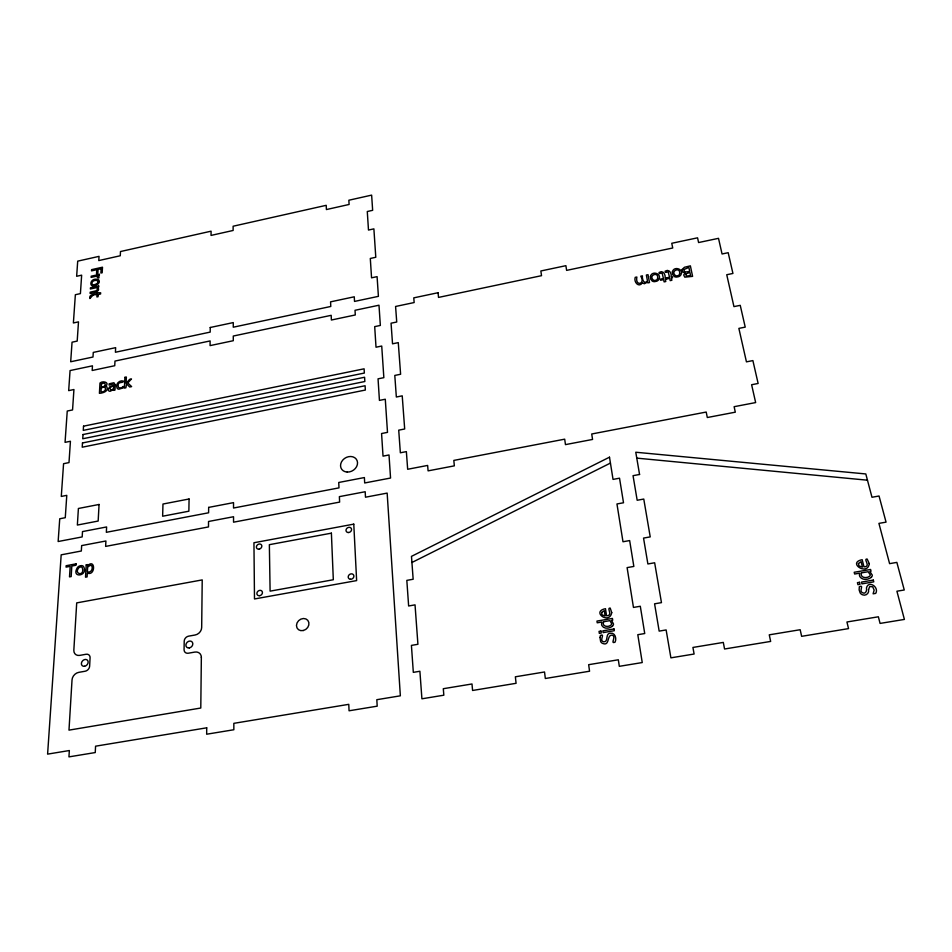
<?xml version="1.0" encoding="UTF-8"?>
<svg xmlns="http://www.w3.org/2000/svg" width="952" height="952" viewBox="0 0 952 952"><rect width="100%" height="100%" fill="white"/><g stroke="black" fill="none" stroke-linecap="round" stroke-linejoin="round"><path stroke-width="1.43" d="M411.93 562.489L610.434 463.077M81.384 565.619L79.611 565.952A4.106 3.189 -43 0 0 77.421 567.523C70.519 579.066 89.226 575.936 83.431 566.38A4.058 3.153 -43 0 0 81.384 565.619M636.769 458.126L867.462 480.201M206.715 727.816L206.667 734.218L233.847 729.744L233.835 723.341L348.777 704.337L349.063 710.787L377.194 706.17L376.825 699.696L400.352 695.817L387.155 493.1L365.485 497.206L365.187 491.732L339.376 496.635L339.626 502.097L233.549 522.184L233.537 516.734L208.536 521.482L208.488 526.932L105.636 546.4L105.91 540.986L81.658 545.591L81.325 551.006L61.178 554.837L47.6 754.127L69.341 750.533L68.949 756.876L95.248 752.556L95.569 746.189L206.715 727.816M208.655 507.404L208.607 512.783L106.35 532.311L106.612 526.956L82.503 531.585L82.181 536.928L58.143 541.521L59.738 518.769L65.272 517.698L66.783 495.361L61.285 496.432L63.57 463.695L68.996 462.601L70.436 441.264L65.057 442.347L67.247 411.038L72.554 409.943L73.935 389.523L68.675 390.629L70.067 370.566L92.463 365.83L92.177 370.483L114.74 365.723L114.978 361.07L210.118 340.935L210.071 345.612L233.288 340.709L233.276 336.044L331.189 315.326L331.391 320.015L355.286 314.969L355.025 310.292L378.991 305.211L380.348 325.441L374.695 326.631L376.016 347.218L381.728 346.04L383.846 377.658L378.051 378.837L379.432 400.399L385.286 399.233L387.5 432.363L381.573 433.529L383.025 456.139L389.011 454.973L390.558 478.035L364.687 482.973L364.39 477.559L338.745 482.474L338.983 487.876L233.526 508.023L233.526 502.632L208.655 507.404M210.237 327.488L210.19 332.105L115.418 352.252L115.644 347.658L93.272 352.418L92.987 357.024L70.686 361.76L72.054 342.196L77.195 341.09L78.492 321.859L73.387 322.966L75.363 294.715L80.408 293.609L81.646 275.164L76.648 276.282L77.707 261.145L99.044 256.362L98.782 260.574L120.273 255.755L120.487 251.542L211.082 231.181L211.046 235.418L233.121 230.467L233.121 226.231L326.215 205.323L326.405 209.559L349.098 204.466L348.86 200.229L371.637 195.124L372.648 210.321L367.282 211.522L368.483 230.051L373.886 228.861L375.79 257.266L370.304 258.468L371.554 277.829L377.087 276.639L378.408 296.346L354.525 301.427L354.263 296.798L330.57 301.844L330.784 306.473L233.264 327.202L233.264 322.585L210.237 327.488M201.348 657.392L200.789 708.026L68.984 730.136L72.031 679.871A7.152 5.676 -47.8 0 1 78.778 672.35L85.144 671.231A4.748 3.76 -47.2 0 0 89.631 666.233L90.083 657.737A4.724 3.748 -46.8 0 0 86.096 654.262L79.766 655.381A7.045 5.569 -46.4 0 1 73.839 650.192L76.707 602.89L202.217 579.911L201.681 627.511A7.045 5.807 -43.8 0 1 195.112 635.008L188.615 636.15A4.724 3.891 -44.5 0 0 184.212 641.16L184.069 649.692A4.748 3.915 -45 0 0 188.341 653.215L194.874 652.072A7.152 5.926 -45.4 0 1 201.348 657.392M189.079 498.991L188.865 511.2L162.637 516.222L162.97 504.036L189.079 498.991M868.533 589.681C869.485 593.322 865.63 596.345 862.345 594.738A5.165 4.546 7.7 0 1 860.156 592.918L859.132 589.931L859.323 586.741C864.559 584.397 858.609 591.025 862.345 592.644C865.618 594.738 867.153 590.478 866.463 587.872C868.51 579.935 879.351 587.11 875.745 593.382L873.103 593.822L874.15 590.109L872.675 586.765L869.723 586.539L868.533 589.681M599.998 637.483L600.641 641.553A4.831 4.486 -17.1 0 0 602.509 643.373C610.006 646.646 606.579 634.948 611.957 635.103C617.086 636.198 609.613 644.54 615.099 642.136C616.813 638.578 615.147 632.366 610.315 633.211C604.865 633.401 608.947 642.255 603.544 641.779C598.76 640.744 605.639 633.139 600.426 635.436L599.998 637.483M869.259 563.596C867.843 576.424 846.744 562.727 862.167 559.705L863.999 566.868C871.58 566.749 862.691 558.491 867.165 559.05L869.259 563.596M123.165 386.488L123.094 387.952L118.857 389.19A3.653 2.737 -35.8 0 1 117.156 388.249C114.99 384.394 119.357 379.741 123.415 381.062C123.784 383.656 117.37 380.943 118.143 385.584C117.667 388.832 121.808 388.356 123.165 386.488M124.902 377.337L124.403 388.118L125.878 387.809L126.616 383.942L129.71 387.012L131.638 386.607L127.77 382.942L131.483 378.955L129.662 379.336L126.081 383.323L126.366 377.028L124.902 377.337M115.24 384.775L114.978 390.07L113.526 390.38L113.562 389.547L110.17 391.248A2.868 2.142 -36.1 0 1 108.849 390.879L108.564 390.594A3.225 2.416 -36.1 0 1 108.183 389.261L109.885 386.667L113.776 385.274L112.586 383.906L109.099 385.108L109.171 383.787L113.895 382.74L115.24 384.775M113.728 386.31L113.621 388.464C109.468 392.76 108.397 385.905 113.728 386.31M99.067 504.465L98.163 521.042L77.362 525.052L78.397 508.487L99.067 504.465M105.398 386.333L106.945 386.976C109.016 391.296 102.519 393.212 99.413 393.319L99.984 383.002C103.078 380.324 110.372 382.668 105.398 386.333M101.221 388L101.007 391.819C106.457 392.878 107.457 384.691 101.221 388M101.459 383.846L101.281 386.857C106.1 387.762 106.862 380.895 101.459 383.846M86.227 564.881L85.513 577.198L87.084 576.912L87.31 573.128C95.581 576.281 95.545 558.241 87.739 565.524L87.798 564.596L86.227 564.881M87.667 566.797L87.37 571.89C90.94 573.259 93.296 568.737 91.797 565.857A1.845 1.44 -42.8 0 0 90.714 565.274L87.667 566.797M98.199 294.501L98.068 296.703L96.902 296.964L97.033 294.763C92.463 293.763 91.63 297.179 89.857 298.511L89.916 296.334L91.309 294.977L97.104 293.561L97.163 292.752L100.65 292.788L100.579 293.978L98.199 294.501M98.699 285.993L98.627 287.183L97.711 287.385C101.543 291.502 92.499 293.573 90.107 293.371L90.178 292.181L95.95 290.86L97.366 289.67A2.57 1.845 -33.7 0 0 97.199 288.408L96.533 287.647L90.38 289.003L90.452 287.813L98.699 285.993M99.389 274.378L99.317 275.545L98.104 275.818C100.745 278.281 97.163 279.198 96.937 276.08L91.118 277.377L91.19 276.199L99.389 274.378M101.15 268.726L100.888 273.045L102.185 272.748L102.507 267.203L91.606 269.642L91.523 270.868L96.771 269.702L96.521 273.831L97.818 273.545L98.068 269.416L101.15 268.726M82.479 442.954L82.217 447.202L365.342 390.046L365.092 385.75L82.479 442.954M83.014 434.54L82.741 438.765L364.842 381.514L364.592 377.254L83.014 434.54M83.526 426.175L83.264 430.375L364.342 373.053L364.104 368.817L83.526 426.175M76.053 563.846L75.97 565.25L71.828 566.035L71.162 576.579L69.508 576.888L70.186 566.345L66.057 567.118L66.14 565.714L76.053 563.846M672.386 271.855L672.695 274.604L674.266 276.508A3.998 3.177 -12.2 0 0 676.741 277.056L678.645 276.663A4.046 3.213 -12.1 0 0 680.704 275.164C684.595 269.273 673.873 265.477 672.386 271.855M858.418 563.548L859.013 565.904L862.476 567.118L861.096 561.656L858.418 563.548M650.43 276.425L650.716 279.174L652.251 281.078A3.975 3.165 -13.2 0 0 654.702 281.637L656.606 281.233A4.022 3.201 -13.1 0 0 658.665 279.745C662.604 273.878 651.93 270.059 650.43 276.425M611.731 612.6C609.482 625.25 590.74 611.529 605.496 608.685L606.543 615.789C613.588 615.813 606.15 607.65 610.196 608.078L611.731 612.6M601.664 612.457L602.009 614.802L605.115 616.039L604.318 610.613L601.664 612.457M861.381 572.878C859.751 577.876 866.677 578.709 869.545 576.269A2.225 1.952 6.9 0 0 870.259 574.818L868.164 571.724L861.381 572.878M99.186 281.59L99.079 282.28A3.522 2.523 -33.5 0 1 97.913 284.124C88.108 291.122 88.857 276.627 98.187 279.567A3.558 2.547 -33.5 0 1 99.163 280.935L99.186 281.59M82.753 569.974C83.014 576.317 74.173 573.616 78.492 568.213A2.344 1.821 -43 0 1 79.849 567.166L80.991 566.952A2.332 1.809 -43 0 1 82.241 567.511L82.753 569.974M97.996 281.851L97.913 282.304A2.023 1.44 -33.5 0 1 97.128 283.446C89.797 288.194 90.559 278.829 97.306 280.602A2.035 1.452 -33.5 0 1 97.973 281.435L97.996 281.851M679.668 273.569L679.335 274.616A2.309 1.833 -12.1 0 1 678.086 275.604L676.848 275.866A2.297 1.821 -12.2 0 1 675.325 275.449C669.982 270.796 680.609 266.536 679.668 273.569M683.941 269.547C683.274 272.903 687.868 271.915 689.688 271.272L688.867 267.405L683.941 269.547M682.156 269.475L682.429 271.82L685.095 273.022L683.691 274.985L684.797 277.163L692.592 276.366L690.378 265.846L684.428 267.286L682.156 269.475M657.653 278.139L657.308 279.198A2.297 1.833 -13.1 0 1 656.059 280.185L654.833 280.435A2.285 1.821 -13.2 0 1 653.31 280.031C648.05 275.366 658.641 271.13 657.653 278.139M603.58 621.727C601.486 626.464 608.09 627.654 610.875 625.155A2.083 1.928 -16.3 0 0 611.66 623.715L609.994 620.633L603.58 621.727M685.666 273.938L686.416 276.104L690.569 275.533L689.926 272.439L685.666 273.938M642.35 282.851C638.911 288.099 633.544 282.125 635.21 277.353L636.864 277.008C634.984 286.849 645.813 284.136 640.779 276.187L642.433 275.842C641.838 278.972 644.099 285.207 647.467 280.899L646.36 275.021L648.014 274.676L649.514 282.554L647.848 282.899L647.681 282.018L644.349 283.767L642.35 282.851M871.306 577.364C868.188 579.887 862.345 580.47 859.918 576.722A5.498 4.808 6.7 0 1 859.739 573.152L854.646 574.02L854.206 572.271L870.592 569.475L871.032 571.224L869.831 571.438L872.282 575.127A3.891 3.403 6.9 0 1 871.306 577.364M612.41 626.249C609.542 628.606 603.854 629.343 601.866 625.523A5.141 4.736 -16.6 0 1 602.021 621.989L597.213 622.798L596.963 621.073L612.445 618.431L612.707 620.168L611.565 620.359L613.504 624.036A3.629 3.356 -16.2 0 1 612.41 626.249M659.914 273.343L659.296 273.64L659.07 272.45C662.997 269.809 665.805 274.39 665.103 278.162L666.233 277.936L666.459 279.031L665.329 279.269L665.781 281.542L664.103 281.887L663.663 279.614L660.593 280.257L660.379 279.15L663.437 278.508L662.176 273.284L659.914 273.343M665.972 272.082L665.353 272.379L665.115 271.189C669.054 268.547 671.874 273.117 671.184 276.901L672.314 276.675L672.54 277.77L671.41 278.008L671.862 280.281L670.196 280.626L669.744 278.353L666.662 278.995L666.448 277.889L669.518 277.246L668.233 272.022L665.972 272.082M609.494 457.186L411.478 556.361L413.156 579.244L406.825 580.375L408.634 605.984L415.036 604.865L417.916 644.29L411.419 645.396L413.323 672.362L419.892 671.255L421.914 698.804L443.834 695.198L443.299 688.712L471.99 683.976L472.585 690.474L516.079 683.31L515.365 676.801L544.532 671.981L545.329 678.502L589.562 671.219L588.657 664.686L618.324 659.784L619.312 666.329L642.243 662.556L637.804 634.698L644.73 633.532L640.303 606.257L633.461 607.435L627.106 567.618L633.842 566.428L629.653 540.569L622.989 541.759L616.956 503.965L623.512 502.763L619.526 478.19L613.04 479.403L609.494 457.186M438.075 292.716L413.775 297.857L414.156 302.546L395.58 306.473L396.734 322.014L391.058 323.204L392.533 343.815L398.269 342.625L400.613 374.255L394.794 375.433L396.341 397.02L402.22 395.842L404.683 428.983L398.721 430.161L400.352 452.783L406.361 451.617L407.67 469.265L427.638 465.433L428.091 470.859L454.342 465.849L453.83 460.411L564.691 439.169L565.464 444.62L592.56 439.443L591.727 433.993L706.194 412.049L707.312 417.523L735.301 412.18L734.123 406.694L755.65 402.577L751.616 384.727L758.125 383.466L752.889 360.594L746.439 361.855L738.871 328.392L745.226 327.119L740.239 305.342L733.944 306.615L726.745 274.735L732.933 273.45L728.185 252.696L722.056 253.982L718.51 238.333L698.589 242.546L697.566 237.821L671.767 243.284L672.731 247.996L566.618 270.38L565.893 265.679L540.855 270.975L541.521 275.675L438.515 297.417L438.075 292.716M353.775 524.135L253.946 542.747L254.493 598.963L356.631 580.601L353.775 524.135M639.566 474.465L633.044 475.679L637.174 500.264L643.766 499.05L650.228 536.892L643.54 538.082L647.884 563.965L654.655 562.775L661.462 602.64L654.583 603.818L659.165 631.116L666.126 629.938L670.898 657.844L694.103 654.024L692.925 647.443L723.306 642.422L724.567 649.002L770.656 641.422L769.264 634.829L800.168 629.724L801.643 636.329L848.541 628.606L846.935 621.989L878.375 616.789L880.076 623.417L904.4 619.419L896.915 591.216L904.257 589.99L896.855 562.394L889.596 563.643L878.922 523.386L886.05 522.136L879.041 496.004L871.984 497.265L865.808 473.953L635.769 452.236L639.566 474.465M331.391 533.156L269.356 544.675L270.106 591.144L333.319 579.744L331.391 533.156M859.489 582.303L857.431 582.66L857.931 584.659L860.001 584.314L859.489 582.303M873.317 580.089L861.5 582.088L861.941 583.862L873.769 581.851L873.317 580.089M600.974 631.045L599.034 631.366L599.32 633.366L601.259 633.032L600.974 631.045M614.028 628.963L602.866 630.855L603.116 632.604L614.29 630.712L614.028 628.963M303.307 630.521A6.64 5.676 -40.8 0 0 307.805 620.347A6.64 5.676 -40.8 0 0 297.036 622.941A6.64 5.676 -40.8 0 0 303.307 630.521M189.293 647.919A3.784 3.118 -44.7 0 0 192.375 642.267A3.784 3.118 -44.7 0 0 186.366 643.338A3.784 3.118 -44.7 0 0 189.293 647.919M84.585 666.269A3.784 2.999 -47 0 0 87.798 660.664A3.784 2.999 -47 0 0 81.931 661.699A3.784 2.999 -47 0 0 84.585 666.269M347.242 472.061A8.877 7.342 -31.2 0 0 357.131 460.697A8.877 7.342 -31.2 0 0 342.756 460.078A8.877 7.342 -31.2 0 0 347.242 472.061M259.146 549.149A2.916 2.404 -38 0 0 261.455 544.865A2.916 2.404 -38 0 0 256.731 545.746A2.916 2.404 -38 0 0 259.146 549.149M259.694 595.69A2.975 2.487 -40.3 0 0 262.05 591.263A2.975 2.487 -40.3 0 0 257.23 592.144A2.975 2.487 -40.3 0 0 259.694 595.69M350.443 579.268A2.987 2.558 -36.1 0 0 353.763 575.365A2.987 2.558 -36.1 0 0 348.944 575.032A2.987 2.558 -36.1 0 0 350.443 579.268M348.194 532.537A2.927 2.475 -33.8 0 0 351.455 528.753A2.927 2.475 -33.8 0 0 346.73 528.467A2.927 2.475 -33.8 0 0 348.194 532.537"/></g></svg>
